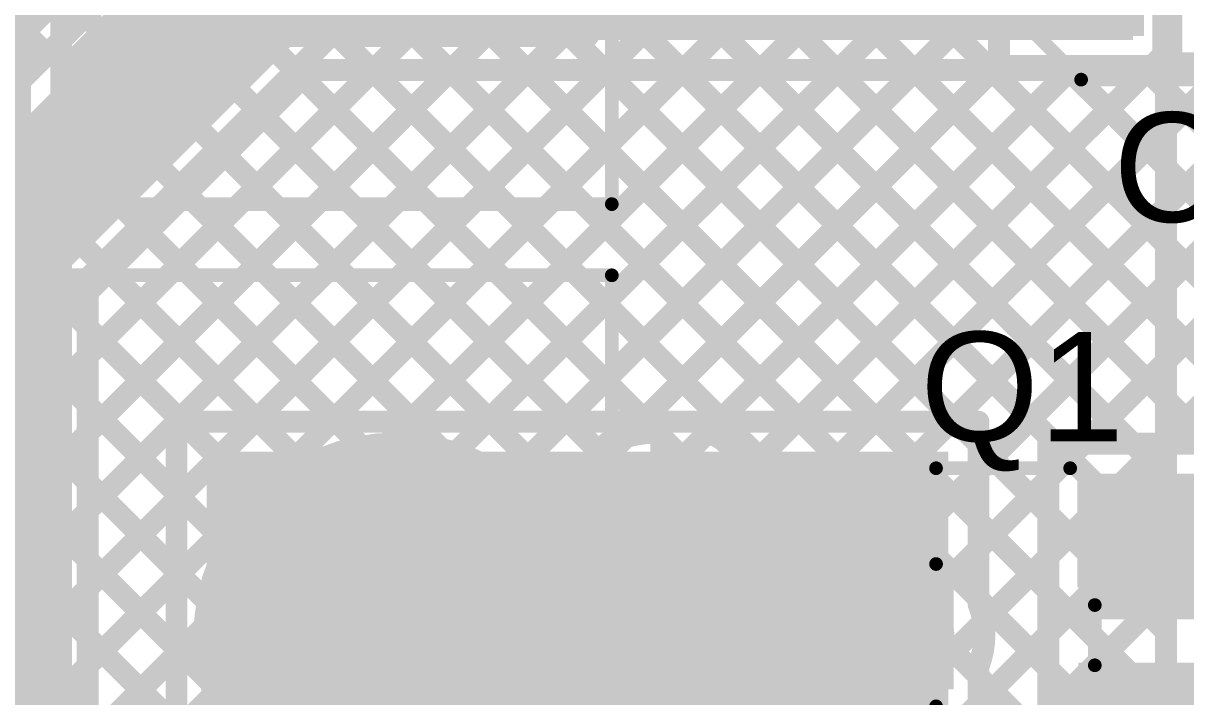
# Model space of a CAD drawing. Header units: millimetres. Extents: x 0 to 214, y 0 to 214.
# Drawn here: x 0.2306 to 0.6554, y 2.9127 to 3.1588 of the extents above; entities that cross this region are included whole.
import ezdxf

# ---------------------------------------------------------------- set-up
doc = ezdxf.new("R2010")
doc.units = ezdxf.units.MM
doc.header["$MEASUREMENT"] = 0
for name, color, linetype in [('BottomLayer', 5, 'Continuous'), ('BottomSolder', 6, 'Continuous'), ('MultiLayer', 9, 'Continuous'), ('PadHoleLayer', 156, 'Continuous'), ('TopLayer', 1, 'Continuous'), ('TopOverlay', 2, 'Continuous'), ('TopPaste', 8, 'Continuous'), ('TopSolder', 216, 'Continuous')]:
    doc.layers.add(name, color=color, linetype=linetype)
doc.styles.add('Arial', font='', dxfattribs={"height": 0.2})
doc.styles.get('Arial').set_extended_font_data('Arial')

# ---------------------------------------------------------------- blocks, each defined once
blk = doc.blocks.new('SOT23_3_75')
at = {"layer": 'TopLayer'}
for points in [[(0.01574165, 0.02657485), (-0.01575445, 0.02657485), (-0.01575445, 0.05807095), (0.01574165, 0.05807095)], [(-0.02165995, -0.05807085), (-0.05315605, -0.05807085), (-0.05315605, -0.02657475), (-0.02165995, -0.02657475)], [(0.05314315, -0.05807085), (0.02164705, -0.05807085), (0.02164705, -0.02657475), (0.05314315, -0.02657475)]]:
    blk.add_hatch(color=1, dxfattribs=at).paths.add_polyline_path(points)
at = {"layer": 'TopPaste'}
for points in [[(0.01574165, 0.02657485), (-0.01575445, 0.02657485), (-0.01575445, 0.05807095), (0.01574165, 0.05807095)], [(-0.02165995, -0.05807085), (-0.05315605, -0.05807085), (-0.05315605, -0.02657475), (-0.02165995, -0.02657475)], [(0.05314315, -0.05807085), (0.02164705, -0.05807085), (0.02164705, -0.02657475), (0.05314315, -0.02657475)]]:
    blk.add_hatch(color=8, dxfattribs=at).paths.add_polyline_path(points)
at = {"layer": 'TopSolder'}
for points in [[(0.01974165, 0.02257485), (-0.01975445, 0.02257485), (-0.01975445, 0.06207095), (0.01974165, 0.06207095)], [(-0.01765995, -0.06207085), (-0.05715605, -0.06207085), (-0.05715605, -0.02257475), (-0.01765995, -0.02257475)], [(0.05714315, -0.06207085), (0.01764705, -0.06207085), (0.01764705, -0.02257475), (0.05714315, -0.02257475)]]:
    blk.add_hatch(color=216, dxfattribs=at).paths.add_polyline_path(points)
at = {"layer": 'TopOverlay', "const_width": 0.005}
for points in [[(-0.0610064, 0.029), (-0.0610064, -0.02)], [(-0.0610064, 0.029), (-0.0260064, 0.029)], [(0.0259936, 0.029), (0.0609936, 0.029)], [(0.0609936, 0.029), (0.0609936, -0.02)], [(-0.0110064, -0.029), (0.0109936, -0.029)]]:
    blk.add_lwpolyline(points, dxfattribs=at)
at = {"layer": 'TopOverlay'}
for points, const_width in [([(-0.0622564, 0.029, 1), (-0.0597564, 0.029, 1)], 0.0025), ([(-0.0622564, 0.029, 1), (-0.0597564, 0.029, 1)], 0.0025), ([(-0.0272564, 0.029, 1), (-0.0247564, 0.029, 1)], 0.0025), ([(0.0247436, 0.029, 1), (0.0272436, 0.029, 1)], 0.0025), ([(0.0597436, 0.029, 1), (0.0622436, 0.029, 1)], 0.0025), ([(0.0597436, 0.029, 1), (0.0622436, 0.029, 1)], 0.0025), ([(-0.0622564, -0.02, 1), (-0.0597564, -0.02, 1)], 0.0025), ([(0.0597436, -0.02, 1), (0.0622436, -0.02, 1)], 0.0025), ([(-0.0122564, -0.029, 1), (-0.0097564, -0.029, 1)], 0.0025), ([(0.0097436, -0.029, 1), (0.0122436, -0.029, 1)], 0.0025), ([(-0.062, -0.044, 1), (-0.068, -0.044, 1)], 0.0098425), ([(-0.0704606, -0.044, 1), (-0.0655394, -0.044, 1)], 0.0049212), ([(-0.0644606, -0.044, 1), (-0.0595394, -0.044, 1)], 0.0049212)]:
    blk.add_lwpolyline(points, format="xyb", close=True, dxfattribs=dict(at, const_width=const_width))
blk = doc.blocks.new('TBP01R1_508_02BE_94')
at = {"layer": 'TopOverlay', "const_width": 0.005}
for points in [[(-0.2314961, 0.3937008), (-0.2314961, -0.0787402)], [(-0.2314961, -0.0787402), (0.2314961, -0.0787402)]]:
    blk.add_lwpolyline(points, dxfattribs=at)
at = {"layer": 'TopOverlay', "const_width": 0.0025}
blk.add_lwpolyline([(-0.2327461, -0.0787402, 1), (-0.2302461, -0.0787402, 1)], format="xyb", close=True, dxfattribs=at)
blk.add_lwpolyline([(-0.2327461, -0.0787402, 1), (-0.2302461, -0.0787402, 1)], format="xyb", close=True, dxfattribs=at)
blk = doc.blocks.new('TBP01R1_508_02BE_95')
at = {"layer": 'BottomLayer'}
h = blk.add_hatch(color=5, dxfattribs=at)
edge = h.paths.add_edge_path()
edge.add_arc((0.1, 0), 0.0590551, 0, 360)
at = {"layer": 'BottomSolder'}
h = blk.add_hatch(color=6, dxfattribs=at)
edge = h.paths.add_edge_path()
edge.add_arc((0.1, 0), 0.0630551, 0, 360)
at = {"layer": 'MultiLayer'}
h = blk.add_hatch(color=9, dxfattribs=at)
edge = h.paths.add_edge_path()
edge.add_arc((0.1, 0), 0.0590551, 0, 360)
at = {"layer": 'PadHoleLayer'}
h = blk.add_hatch(color=156, dxfattribs=at)
edge = h.paths.add_edge_path()
edge.add_arc((0.1, 0), 0.0334645, 0, 360)
at = {"layer": 'TopLayer'}
h = blk.add_hatch(color=1, dxfattribs=at)
edge = h.paths.add_edge_path()
edge.add_arc((0.1, 0), 0.0590551, 0, 360)
at = {"layer": 'TopSolder'}
h = blk.add_hatch(color=216, dxfattribs=at)
edge = h.paths.add_edge_path()
edge.add_arc((0.1, 0), 0.0630551, 0, 360)
at = {"layer": 'TopOverlay', "const_width": 0.005}
for points in [[(0.2314961, 0.3937008), (0.2314961, -0.0787402)], [(-0.2314961, -0.0787402), (0.2314961, -0.0787402)]]:
    blk.add_lwpolyline(points, dxfattribs=at)
at = {"layer": 'TopOverlay', "const_width": 0.0025}
blk.add_lwpolyline([(0.2302461, -0.0787402, 1), (0.2327461, -0.0787402, 1)], format="xyb", close=True, dxfattribs=at)
blk.add_lwpolyline([(0.2302461, -0.0787402, 1), (0.2327461, -0.0787402, 1)], format="xyb", close=True, dxfattribs=at)
blk = doc.blocks.new('RVT1E100M0405__110')
at = {"layer": 'TopLayer'}
for points in [[(-0.1220472, 0.03149605), (-0.019685, 0.03149605), (-0.019685, -0.03149605), (-0.1220472, -0.03149605)], [(0.0196851, 0.03149605), (0.1220473, 0.03149605), (0.1220473, -0.03149605), (0.0196851, -0.03149605)]]:
    blk.add_hatch(color=1, dxfattribs=at).paths.add_polyline_path(points)
at = {"layer": 'TopPaste'}
for points in [[(-0.1220472, 0.03149605), (-0.019685, 0.03149605), (-0.019685, -0.03149605), (-0.1220472, -0.03149605)], [(0.0196851, 0.03149605), (0.1220473, 0.03149605), (0.1220473, -0.03149605), (0.0196851, -0.03149605)]]:
    blk.add_hatch(color=8, dxfattribs=at).paths.add_polyline_path(points)
at = {"layer": 'TopSolder'}
for points in [[(-0.1260472, 0.03549605), (-0.015685, 0.03549605), (-0.015685, -0.03549605), (-0.1260472, -0.03549605)], [(0.0156851, 0.03549605), (0.1260473, 0.03549605), (0.1260473, -0.03549605), (0.0156851, -0.03549605)]]:
    blk.add_hatch(color=216, dxfattribs=at).paths.add_polyline_path(points)
at = {"layer": 'TopOverlay', "const_width": 0.005}
for points in [[(-0.08325, 0.04075), (-0.037, 0.087)], [(-0.037, 0.087), (0.085, 0.087)], [(0.085, 0.039), (0.085, 0.087)], [(-0.108, 0.037), (-0.108, 0.065)], [(-0.122, 0.051), (-0.094, 0.051)], [(-0.08325, 0.035), (-0.08325, 0.04075)], [(-0.08325, -0.04075), (-0.08325, -0.035)], [(0.085, -0.087), (0.085, -0.039)], [(-0.08325, -0.04075), (-0.037, -0.087)], [(-0.037, -0.087), (0.085, -0.087)]]:
    blk.add_lwpolyline(points, dxfattribs=at)
at = {"layer": 'TopOverlay', "const_width": 0.0025}
for points in [[(-0.03825, 0.087, 1), (-0.03575, 0.087, 1)], [(-0.03825, 0.087, 1), (-0.03575, 0.087, 1)], [(0.08375, 0.087, 1), (0.08625, 0.087, 1)], [(0.08375, 0.087, 1), (0.08625, 0.087, 1)], [(-0.10925, 0.065, 1), (-0.10675, 0.065, 1)], [(-0.12325, 0.051, 1), (-0.12075, 0.051, 1)], [(-0.09525, 0.051, 1), (-0.09275, 0.051, 1)], [(-0.0845, 0.04075, 1), (-0.082, 0.04075, 1)], [(-0.0845, 0.04075, 1), (-0.082, 0.04075, 1)], [(-0.10925, 0.037, 1), (-0.10675, 0.037, 1)], [(0.08375, 0.039, 1), (0.08625, 0.039, 1)], [(-0.0845, 0.035, 1), (-0.082, 0.035, 1)], [(-0.0845, -0.035, 1), (-0.082, -0.035, 1)], [(0.08375, -0.039, 1), (0.08625, -0.039, 1)], [(-0.0845, -0.04075, 1), (-0.082, -0.04075, 1)], [(-0.0845, -0.04075, 1), (-0.082, -0.04075, 1)], [(-0.03825, -0.087, 1), (-0.03575, -0.087, 1)], [(-0.03825, -0.087, 1), (-0.03575, -0.087, 1)], [(0.08375, -0.087, 1), (0.08625, -0.087, 1)], [(0.08375, -0.087, 1), (0.08625, -0.087, 1)]]:
    blk.add_lwpolyline(points, format="xyb", close=True, dxfattribs=at)

msp = doc.modelspace()

# ---------------------------------------------------------------- hatches: boundary and pattern name
at = {"layer": 'BottomLayer'}
msp.add_hatch(color=5, dxfattribs=at).paths.add_polyline_path([(0.5981409, 3.1541726), (0.6401409, 3.1541726), (0.6401409, 3.2911726), (0.5981409, 3.2911726)])
at = {"layer": 'TopLayer'}
for points in [[(0.2981409, 3.1526726), (0.6361409, 3.1526726), (0.6361409, 3.2906726), (0.2981409, 3.2906726)], [(0.2976441, 2.8641694), (0.5686441, 2.8641694), (0.5686441, 3.0021694), (0.2976441, 3.0021694)], [(0.6161409, 2.941), (0.7399999, 2.941), (0.7399999, 2.9941726), (0.6161409, 2.9941726)], [(0.6161409, 2.8761597), (0.7021409, 2.8761597), (0.7021409, 2.9251597), (0.6161409, 2.9251597)]]:
    msp.add_hatch(color=1, dxfattribs=at).paths.add_polyline_path(points)

# ---------------------------------------------------------------- linework, layer by layer
at = {"layer": 'BottomLayer'}
for points, const_width in [([(0.221, 2.172), (0.221, 4.0323135)], 0.025), ([(0.2445, 2.181734), (0.2445, 4.0225795)], 0.008), ([(0.5871409, 3.1431726), (0.5871409, 3.3021726)], 0.008), ([(0.2968847, 3.1541175), (0.2968847, 3.2942277)], 0.008), ([(0.4369949, 3.1541175), (0.4369949, 3.2942277)], 0.008), ([(0.4369949, 3.2890572), (0.6481409, 3.0779112)], 0.008), ([(0.2445, 2.942651), (0.5871409, 3.2852919)], 0.008), ([(0.4369949, 3.2607729), (0.6481409, 3.0496269)], 0.008), ([(0.2445, 2.9143667), (0.5871409, 3.2570076)], 0.008), ([(0.3635639, 3.0051463), (0.5871409, 3.2287233)], 0.008), ([(0.4369949, 3.2324886), (0.6481409, 3.0213426)], 0.008), ([(0.4369949, 3.2042043), (0.6481409, 2.9930583)], 0.008), ([(0.2445, 3.1987091), (0.6320365, 2.8111726)], 0.008), ([(0.3885222, 3.0018203), (0.5871409, 3.200439)], 0.008), ([(0.2445, 3.1406411), (0.2968847, 3.1930258)], 0.008), ([(0.4369949, 3.17592), (0.6481409, 2.964774)], 0.008), ([(0.2445, 3.1704248), (0.6037522, 2.8111726)], 0.008), ([(0.40737, 2.9923838), (0.5871409, 3.1721547)], 0.008), ([(0.2445, 3.1123568), (0.2968847, 3.1647415)], 0.008), ([(0.2445, 3.0275039), (0.3711136, 3.1541175)], 0.008), ([(0.2445, 2.9992196), (0.3993979, 3.1541175)], 0.008), ([(0.2445, 3.0557882), (0.3428293, 3.1541175)], 0.008), ([(0.2445, 2.9709353), (0.4276822, 3.1541175)], 0.008), ([(0.2445, 3.0840725), (0.314545, 3.1541175)], 0.008), ([(0.2968847, 3.1541175), (0.4369949, 3.1541175)], 0.008), ([(0.3173759, 3.1541175), (0.6481409, 2.8233525)], 0.008), ([(0.3456602, 3.1541175), (0.6481409, 2.8516368)], 0.008), ([(0.3739445, 3.1541175), (0.6481409, 2.8799211)], 0.008), ([(0.4022288, 3.1541175), (0.6481409, 2.9082054)], 0.008), ([(0.4305131, 3.1541175), (0.6481409, 2.9364897)], 0.008), ([(0.4218928, 2.9786223), (0.5871409, 3.1438704)], 0.008), ([(0.2445, 3.1421405), (0.3833657, 3.0032748)], 0.008), ([(0.4321998, 2.960645), (0.6147274, 3.1431726)], 0.008), ([(0.4369676, 2.9371285), (0.6430117, 3.1431726)], 0.008), ([(0.5871409, 3.1431726), (0.6481409, 3.1431726)], 0.008), ([(0.6111638, 3.1431726), (0.6481409, 3.1061955)], 0.008), ([(0.6394481, 3.1431726), (0.6481409, 3.1344798)], 0.008), ([(0.6481409, 2.8111726), (0.6481409, 3.1431726)], 0.008), ([(0.4266387, 2.8985153), (0.6481409, 3.1200175)], 0.008), ([(0.2445, 3.1138562), (0.3542816, 3.0040746)], 0.008), ([(0.3616354, 2.8052277), (0.6481409, 3.0917332)], 0.008), ([(0.2445, 3.0855719), (0.3333967, 2.9966752)], 0.008), ([(0.3899197, 2.8052277), (0.6481409, 3.0634489)], 0.008), ([(0.2445, 3.0572876), (0.3172412, 2.9845464)], 0.008), ([(0.418204, 2.8052277), (0.6481409, 3.0351646)], 0.008), ([(0.2445, 3.0290033), (0.3052091, 2.9682942)], 0.008), ([(0.4369949, 2.7957343), (0.6481409, 3.0068803)], 0.008), ([(0.2445, 3.000719), (0.2979389, 2.9472801)], 0.008), ([(0.4369949, 2.76745), (0.6481409, 2.978596)], 0.008), ([(0.2445, 2.9724347), (0.2990518, 2.9178829)], 0.008), ([(0.435042, 2.9515985), (0.5871409, 2.7994996)], 0.008), ([(0.4369949, 2.7391657), (0.6481409, 2.9503117)], 0.008), ([(0.2445, 2.9441504), (0.3834227, 2.8052277)], 0.008), ([(0.2445, 2.8860824), (0.2969661, 2.9385485)], 0.008), ([(0.4358418, 2.9225144), (0.5871409, 2.7712153)], 0.008), ([(0.4369949, 2.7108814), (0.6481409, 2.9220274)], 0.008), ([(0.2445, 2.9158661), (0.3551384, 2.8052277)], 0.008), ([(0.2445, 2.8577981), (0.3002921, 2.9135902)], 0.008)]:
    msp.add_lwpolyline(points, dxfattribs=dict(at, const_width=const_width))
for points, const_width in [([(0.2948847, 3.1541175, 1), (0.2988847, 3.1541175, 1)], 0.004), ([(0.2948847, 3.1541175, 1), (0.2988847, 3.1541175, 1)], 0.004), ([(0.312545, 3.1541175, 1), (0.316545, 3.1541175, 1)], 0.004), ([(0.3153759, 3.1541175, 1), (0.3193759, 3.1541175, 1)], 0.004), ([(0.3408293, 3.1541175, 1), (0.3448293, 3.1541175, 1)], 0.004), ([(0.3436602, 3.1541175, 1), (0.3476602, 3.1541175, 1)], 0.004), ([(0.3691136, 3.1541175, 1), (0.3731136, 3.1541175, 1)], 0.004), ([(0.3719445, 3.1541175, 1), (0.3759445, 3.1541175, 1)], 0.004), ([(0.3973979, 3.1541175, 1), (0.4013979, 3.1541175, 1)], 0.004), ([(0.4002288, 3.1541175, 1), (0.4042288, 3.1541175, 1)], 0.004), ([(0.4256822, 3.1541175, 1), (0.4296822, 3.1541175, 1)], 0.004), ([(0.4285131, 3.1541175, 1), (0.4325131, 3.1541175, 1)], 0.004), ([(0.4349949, 3.1541175, 1), (0.4389949, 3.1541175, 1)], 0.004), ([(0.4349949, 3.1541175, 1), (0.4389949, 3.1541175, 1)], 0.004), ([(0.5851409, 3.1438704, 1), (0.5891409, 3.1438704, 1)], 0.004), ([(0.2425, 3.1421405, 1), (0.2465, 3.1421405, 1)], 0.004), ([(0.2425, 3.1406411, 1), (0.2465, 3.1406411, 1)], 0.004), ([(0.5851409, 3.1431726, 1), (0.5891409, 3.1431726, 1)], 0.004), ([(0.5851409, 3.1431726, 1), (0.5891409, 3.1431726, 1)], 0.004), ([(0.6091638, 3.1431726, 1), (0.6131638, 3.1431726, 1)], 0.004), ([(0.6127274, 3.1431726, 1), (0.6167274, 3.1431726, 1)], 0.004), ([(0.6374481, 3.1431726, 1), (0.6414481, 3.1431726, 1)], 0.004), ([(0.6410117, 3.1431726, 1), (0.6450117, 3.1431726, 1)], 0.004), ([(0.6461409, 3.1431726, 1), (0.6501409, 3.1431726, 1)], 0.004), ([(0.6461409, 3.1431726, 1), (0.6501409, 3.1431726, 1)], 0.004), ([(0.6461409, 3.1344798, 1), (0.6501409, 3.1344798, 1)], 0.004), ([(0.6461409, 3.1200175, 1), (0.6501409, 3.1200175, 1)], 0.004), ([(0.2425, 3.1138562, 1), (0.2465, 3.1138562, 1)], 0.004), ([(0.2425, 3.1123568, 1), (0.2465, 3.1123568, 1)], 0.004), ([(0.6461409, 3.1061955, 1), (0.6501409, 3.1061955, 1)], 0.004), ([(0.6461409, 3.0917332, 1), (0.6501409, 3.0917332, 1)], 0.004), ([(0.2425, 3.0855719, 1), (0.2465, 3.0855719, 1)], 0.004), ([(0.2425, 3.0840725, 1), (0.2465, 3.0840725, 1)], 0.004), ([(0.6461409, 3.0779112, 1), (0.6501409, 3.0779112, 1)], 0.004), ([(0.6461409, 3.0634489, 1), (0.6501409, 3.0634489, 1)], 0.004), ([(0.2425, 3.0572876, 1), (0.2465, 3.0572876, 1)], 0.004), ([(0.2425, 3.0557882, 1), (0.2465, 3.0557882, 1)], 0.004), ([(0.6461409, 3.0496269, 1), (0.6501409, 3.0496269, 1)], 0.004), ([(0.6461409, 3.0351646, 1), (0.6501409, 3.0351646, 1)], 0.004), ([(0.2425, 3.0290033, 1), (0.2465, 3.0290033, 1)], 0.004), ([(0.2425, 3.0275039, 1), (0.2465, 3.0275039, 1)], 0.004), ([(0.6461409, 3.0213426, 1), (0.6501409, 3.0213426, 1)], 0.004), ([(0.4369949, 2.9351726, 1), (0.2968847, 2.9351726, 1)], 0.008), ([(0.3522816, 3.0040746, 1), (0.3562816, 3.0040746, 1)], 0.004), ([(0.3615639, 3.0051463, 1), (0.3655639, 3.0051463, 1)], 0.004), ([(0.3813657, 3.0032748, 1), (0.3853657, 3.0032748, 1)], 0.004), ([(0.6461409, 3.0068803, 1), (0.6501409, 3.0068803, 1)], 0.004), ([(0.2425, 3.000719, 1), (0.2465, 3.000719, 1)], 0.004), ([(0.2425, 2.9992196, 1), (0.2465, 2.9992196, 1)], 0.004), ([(0.3865222, 3.0018203, 1), (0.3905222, 3.0018203, 1)], 0.004), ([(0.3313967, 2.9966752, 1), (0.3353967, 2.9966752, 1)], 0.004), ([(0.40537, 2.9923838, 1), (0.40937, 2.9923838, 1)], 0.004), ([(0.6461409, 2.9930583, 1), (0.6501409, 2.9930583, 1)], 0.004), ([(0.3152412, 2.9845464, 1), (0.3192412, 2.9845464, 1)], 0.004), ([(0.4198928, 2.9786223, 1), (0.4238928, 2.9786223, 1)], 0.004), ([(0.6461409, 2.978596, 1), (0.6501409, 2.978596, 1)], 0.004), ([(0.2425, 2.9724347, 1), (0.2465, 2.9724347, 1)], 0.004), ([(0.2425, 2.9709353, 1), (0.2465, 2.9709353, 1)], 0.004), ([(0.3032091, 2.9682942, 1), (0.3072091, 2.9682942, 1)], 0.004), ([(0.6461409, 2.964774, 1), (0.6501409, 2.964774, 1)], 0.004), ([(0.4301998, 2.960645, 1), (0.4341998, 2.960645, 1)], 0.004), ([(0.433042, 2.9515985, 1), (0.437042, 2.9515985, 1)], 0.004), ([(0.6461409, 2.9503117, 1), (0.6501409, 2.9503117, 1)], 0.004), ([(0.2425, 2.9441504, 1), (0.2465, 2.9441504, 1)], 0.004), ([(0.2959389, 2.9472801, 1), (0.2999389, 2.9472801, 1)], 0.004), ([(0.2425, 2.942651, 1), (0.2465, 2.942651, 1)], 0.004), ([(0.2949661, 2.9385485, 1), (0.2989661, 2.9385485, 1)], 0.004), ([(0.4349676, 2.9371285, 1), (0.4389676, 2.9371285, 1)], 0.004), ([(0.6461409, 2.9364897, 1), (0.6501409, 2.9364897, 1)], 0.004), ([(0.2948847, 2.9351726, 1), (0.2988847, 2.9351726, 1)], 0.004), ([(0.4349949, 2.9351726, 1), (0.4389949, 2.9351726, 1)], 0.004), ([(0.4338418, 2.9225144, 1), (0.4378418, 2.9225144, 1)], 0.004), ([(0.6461409, 2.9220274, 1), (0.6501409, 2.9220274, 1)], 0.004), ([(0.2425, 2.9158661, 1), (0.2465, 2.9158661, 1)], 0.004), ([(0.2425, 2.9143667, 1), (0.2465, 2.9143667, 1)], 0.004), ([(0.2970518, 2.9178829, 1), (0.3010518, 2.9178829, 1)], 0.004), ([(0.2982921, 2.9135902, 1), (0.3022921, 2.9135902, 1)], 0.004)]:
    msp.add_lwpolyline(points, format="xyb", close=True, dxfattribs=dict(at, const_width=const_width))
at = {"layer": 'TopLayer'}
for points, const_width in [([(0.0539955, 3.3609293), (0.2533902, 3.1615346)], 0.008), ([(0.0539956, 3.3326449), (0.2392481, 3.1473925)], 0.008), ([(0.6471409, 3.1416726), (0.6471409, 3.3016726)], 0.008), ([(0.6501409, 3.1441726), (0.6501409, 3.3021726)], 0.008), ([(0.2181409, 3.0753737), (0.3669398, 3.2241726)], 0.05), ([(0.0539969, 2.9784223), (0.2871409, 3.2115663)], 0.008), ([(0.1927325, 3.1008769), (0.2871409, 3.1952853)], 0.008), ([(0.6471409, 3.1637641), (0.6501409, 3.1607641)], 0.008), ([(0.6471409, 3.1473018), (0.6501409, 3.1503018)], 0.008), ([(0.5412928, 3.0131694), (0.672296, 3.1441726)], 0.008), ([(0.5695771, 3.0131694), (0.7005803, 3.1441726)], 0.008), ([(0.5796441, 2.9949521), (0.7288646, 3.1441726)], 0.008), ([(0.6181489, 3.0051726), (0.7571489, 3.1441726)], 0.008), ([(0.6415117, 3.1416726), (0.6471409, 3.1473018)], 0.008), ([(0.6464332, 3.0051726), (0.7854332, 3.1441726)], 0.008), ([(0.6501409, 3.1441726), (0.7891409, 3.1441726)], 0.008), ([(0.2541409, 3.0604621), (0.3353514, 3.1416726)], 0.008), ([(0.2541409, 3.0088605), (0.386953, 3.1416726)], 0.008), ([(0.2541409, 3.0371448), (0.3586687, 3.1416726)], 0.008), ([(0.2867341, 3.0131694), (0.4152373, 3.1416726)], 0.008), ([(0.3150184, 3.0131694), (0.4435216, 3.1416726)], 0.008), ([(0.3353514, 3.1416726), (0.6471409, 3.1416726)], 0.008), ([(0.3433027, 3.0131694), (0.4718059, 3.1416726)], 0.008), ([(0.3581051, 3.1416726), (0.4866083, 3.0131694)], 0.008), ([(0.371587, 3.0131694), (0.5000902, 3.1416726)], 0.008), ([(0.3863894, 3.1416726), (0.5148926, 3.0131694)], 0.008), ([(0.3998713, 3.0131694), (0.5283745, 3.1416726)], 0.008), ([(0.4146737, 3.1416726), (0.5431769, 3.0131694)], 0.008), ([(0.4281556, 3.0131694), (0.5566588, 3.1416726)], 0.008), ([(0.442958, 3.1416726), (0.5714612, 3.0131694)], 0.008), ([(0.4564399, 3.0131694), (0.5849431, 3.1416726)], 0.008), ([(0.4712423, 3.1416726), (0.6077423, 3.0051726)], 0.008), ([(0.4847242, 3.0131694), (0.6132274, 3.1416726)], 0.008), ([(0.4995266, 3.1416726), (0.6360266, 3.0051726)], 0.008), ([(0.5130085, 3.0131694), (0.6415117, 3.1416726)], 0.008), ([(0.5278109, 3.1416726), (0.6643109, 3.0051726)], 0.008), ([(0.5560952, 3.1416726), (0.6925952, 3.0051726)], 0.008), ([(0.5843795, 3.1416726), (0.7208795, 3.0051726)], 0.008), ([(0.6126638, 3.1416726), (0.7491638, 3.0051726)], 0.008), ([(0.6409481, 3.1416726), (0.8611619, 2.9214588)], 0.008), ([(0.3325861, 3.1389073), (0.458324, 3.0131694)], 0.008), ([(0.318444, 3.1247652), (0.4300397, 3.0131694)], 0.008), ([(0.3043018, 3.110623), (0.4017554, 3.0131694)], 0.008), ([(0.2181409, 2.8859715), (0.2181409, 3.0753737)], 0.05), ([(0.2901597, 3.0964809), (0.3734711, 3.0131694)], 0.008), ([(0.2760175, 3.0823387), (0.3451868, 3.0131694)], 0.008), ([(0.2618754, 3.0681966), (0.3169025, 3.0131694)], 0.008), ([(0.2541409, 2.9008831), (0.2541409, 3.0604621)], 0.008), ([(0.2541409, 3.0476467), (0.2886182, 3.0131694)], 0.008), ([(0.2541409, 3.0193624), (0.2866441, 2.9868592)], 0.008), ([(0.2541409, 2.9805762), (0.2866441, 3.0130794)], 0.008), ([(0.2866441, 3.0131694), (0.5796441, 3.0131694)], 0.008), ([(0.2866441, 2.8683799), (0.2866441, 3.0131694)], 0.008), ([(0.5796441, 2.9465704), (0.5796441, 3.0131694)], 0.008), ([(0.5796441, 3.0049865), (0.6051409, 2.9794897)], 0.008), ([(0.6051409, 3.0051726), (0.751, 3.0051726)], 0.008), ([(0.6051409, 2.9361597), (0.6051409, 3.0051726)], 0.008), ([(0.2541409, 2.9910781), (0.2866441, 2.9585749)], 0.008), ([(0.5796441, 2.9666678), (0.6051409, 2.9921646)], 0.008), ([(0.2541409, 2.9522919), (0.2866441, 2.9847951)], 0.008), ([(0.5796441, 2.9767022), (0.6051409, 2.9512054)], 0.008), ([(0.2541409, 2.9627938), (0.2866441, 2.9302906)], 0.008), ([(0.5814142, 2.9401536), (0.6051409, 2.9638803)], 0.008), ([(0.2541409, 2.9240076), (0.2866441, 2.9565108)], 0.008), ([(0.3669398, 2.9351726), (0.3669462, 2.9351662)], 0.04), ([(0.3669462, 2.9351662), (0.550818, 2.9351662)], 0.04), ([(0.5796441, 2.9484179), (0.6051409, 2.9229211)], 0.008), ([(0.5796441, 2.9100992), (0.6051409, 2.935596)], 0.008), ([(0.6051409, 2.93), (0.6051409, 2.9361597)], 0.008), ([(0.6051409, 2.93), (0.6051409, 2.9361597)], 0.008), ([(0.2541409, 2.9345095), (0.2866441, 2.9020063)], 0.008), ([(0.2567208, 2.8983032), (0.2866441, 2.9282265)], 0.008), ([(0.6051409, 2.8651597), (0.6051409, 2.93)], 0.008), ([(0.5796441, 2.8531694), (0.5796441, 2.923762)], 0.008), ([(0.5796441, 2.9201336), (0.6051409, 2.8946368)], 0.008)]:
    msp.add_lwpolyline(points, dxfattribs=dict(at, const_width=const_width))
for points, const_width in [([(0.2513902, 3.1615346, 1), (0.2553902, 3.1615346, 1)], 0.004), ([(0.6481409, 3.1607641, 1), (0.6521409, 3.1607641, 1)], 0.004), ([(0.6481409, 3.1503018, 1), (0.6521409, 3.1503018, 1)], 0.004), ([(0.2372481, 3.1473925, 1), (0.2412481, 3.1473925, 1)], 0.004), ([(0.6451409, 3.1473018, 1), (0.6491409, 3.1473018, 1)], 0.004), ([(0.6451409, 3.1473018, 1), (0.6491409, 3.1473018, 1)], 0.004), ([(0.6481409, 3.1441726, 1), (0.6521409, 3.1441726, 1)], 0.004), ([(0.6481409, 3.1441726, 1), (0.6521409, 3.1441726, 1)], 0.004), ([(0.3333514, 3.1416726, 1), (0.3373514, 3.1416726, 1)], 0.004), ([(0.3333514, 3.1416726, 1), (0.3373514, 3.1416726, 1)], 0.004), ([(0.3561051, 3.1416726, 1), (0.3601051, 3.1416726, 1)], 0.004), ([(0.3566687, 3.1416726, 1), (0.3606687, 3.1416726, 1)], 0.004), ([(0.3843894, 3.1416726, 1), (0.3883894, 3.1416726, 1)], 0.004), ([(0.384953, 3.1416726, 1), (0.388953, 3.1416726, 1)], 0.004), ([(0.4126737, 3.1416726, 1), (0.4166737, 3.1416726, 1)], 0.004), ([(0.4132373, 3.1416726, 1), (0.4172373, 3.1416726, 1)], 0.004), ([(0.440958, 3.1416726, 1), (0.444958, 3.1416726, 1)], 0.004), ([(0.4415216, 3.1416726, 1), (0.4455216, 3.1416726, 1)], 0.004), ([(0.4692423, 3.1416726, 1), (0.4732423, 3.1416726, 1)], 0.004), ([(0.4698059, 3.1416726, 1), (0.4738059, 3.1416726, 1)], 0.004), ([(0.4975266, 3.1416726, 1), (0.5015266, 3.1416726, 1)], 0.004), ([(0.4980902, 3.1416726, 1), (0.5020902, 3.1416726, 1)], 0.004), ([(0.5258109, 3.1416726, 1), (0.5298109, 3.1416726, 1)], 0.004), ([(0.5263745, 3.1416726, 1), (0.5303745, 3.1416726, 1)], 0.004), ([(0.5540952, 3.1416726, 1), (0.5580952, 3.1416726, 1)], 0.004), ([(0.5546588, 3.1416726, 1), (0.5586588, 3.1416726, 1)], 0.004), ([(0.5823795, 3.1416726, 1), (0.5863795, 3.1416726, 1)], 0.004), ([(0.5829431, 3.1416726, 1), (0.5869431, 3.1416726, 1)], 0.004), ([(0.6106638, 3.1416726, 1), (0.6146638, 3.1416726, 1)], 0.004), ([(0.6112274, 3.1416726, 1), (0.6152274, 3.1416726, 1)], 0.004), ([(0.6389481, 3.1416726, 1), (0.6429481, 3.1416726, 1)], 0.004), ([(0.6395117, 3.1416726, 1), (0.6435117, 3.1416726, 1)], 0.004), ([(0.6395117, 3.1416726, 1), (0.6435117, 3.1416726, 1)], 0.004), ([(0.6451409, 3.1416726, 1), (0.6491409, 3.1416726, 1)], 0.004), ([(0.6451409, 3.1416726, 1), (0.6491409, 3.1416726, 1)], 0.004), ([(0.3305861, 3.1389073, 1), (0.3345861, 3.1389073, 1)], 0.004), ([(0.316444, 3.1247652, 1), (0.320444, 3.1247652, 1)], 0.004), ([(0.3023018, 3.110623, 1), (0.3063018, 3.110623, 1)], 0.004), ([(0.2056409, 3.0753737, 1), (0.2306409, 3.0753737, 1)], 0.025), ([(0.2056409, 3.0753737, 1), (0.2306409, 3.0753737, 1)], 0.025), ([(0.2881597, 3.0964809, 1), (0.2921597, 3.0964809, 1)], 0.004), ([(0.2740175, 3.0823387, 1), (0.2780175, 3.0823387, 1)], 0.004), ([(0.2598754, 3.0681966, 1), (0.2638754, 3.0681966, 1)], 0.004), ([(0.2521409, 3.0604621, 1), (0.2561409, 3.0604621, 1)], 0.004), ([(0.2521409, 3.0604621, 1), (0.2561409, 3.0604621, 1)], 0.004), ([(0.2521409, 3.0476467, 1), (0.2561409, 3.0476467, 1)], 0.004), ([(0.2521409, 3.0371448, 1), (0.2561409, 3.0371448, 1)], 0.004), ([(0.2521409, 3.0193624, 1), (0.2561409, 3.0193624, 1)], 0.004), ([(0.2846441, 3.0131694, 1), (0.2886441, 3.0131694, 1)], 0.004), ([(0.2846441, 3.0131694, 1), (0.2886441, 3.0131694, 1)], 0.004), ([(0.2846441, 3.0130794, 1), (0.2886441, 3.0130794, 1)], 0.004), ([(0.2847341, 3.0131694, 1), (0.2887341, 3.0131694, 1)], 0.004), ([(0.2866182, 3.0131694, 1), (0.2906182, 3.0131694, 1)], 0.004), ([(0.3130184, 3.0131694, 1), (0.3170184, 3.0131694, 1)], 0.004), ([(0.3149025, 3.0131694, 1), (0.3189025, 3.0131694, 1)], 0.004), ([(0.3413027, 3.0131694, 1), (0.3453027, 3.0131694, 1)], 0.004), ([(0.3431868, 3.0131694, 1), (0.3471868, 3.0131694, 1)], 0.004), ([(0.369587, 3.0131694, 1), (0.373587, 3.0131694, 1)], 0.004), ([(0.3714711, 3.0131694, 1), (0.3754711, 3.0131694, 1)], 0.004), ([(0.3978713, 3.0131694, 1), (0.4018713, 3.0131694, 1)], 0.004), ([(0.3997554, 3.0131694, 1), (0.4037554, 3.0131694, 1)], 0.004), ([(0.4261556, 3.0131694, 1), (0.4301556, 3.0131694, 1)], 0.004), ([(0.4280397, 3.0131694, 1), (0.4320397, 3.0131694, 1)], 0.004), ([(0.4544399, 3.0131694, 1), (0.4584399, 3.0131694, 1)], 0.004), ([(0.456324, 3.0131694, 1), (0.460324, 3.0131694, 1)], 0.004), ([(0.4827242, 3.0131694, 1), (0.4867242, 3.0131694, 1)], 0.004), ([(0.4846083, 3.0131694, 1), (0.4886083, 3.0131694, 1)], 0.004), ([(0.5110085, 3.0131694, 1), (0.5150085, 3.0131694, 1)], 0.004), ([(0.5128926, 3.0131694, 1), (0.5168926, 3.0131694, 1)], 0.004), ([(0.5392928, 3.0131694, 1), (0.5432928, 3.0131694, 1)], 0.004), ([(0.5411769, 3.0131694, 1), (0.5451769, 3.0131694, 1)], 0.004), ([(0.5675771, 3.0131694, 1), (0.5715771, 3.0131694, 1)], 0.004), ([(0.5694612, 3.0131694, 1), (0.5734612, 3.0131694, 1)], 0.004), ([(0.5776441, 3.0131694, 1), (0.5816441, 3.0131694, 1)], 0.004), ([(0.5776441, 3.0131694, 1), (0.5816441, 3.0131694, 1)], 0.004), ([(0.2521409, 3.0088605, 1), (0.2561409, 3.0088605, 1)], 0.004), ([(0.5776441, 3.0049865, 1), (0.5816441, 3.0049865, 1)], 0.004), ([(0.6031409, 3.0051726, 1), (0.6071409, 3.0051726, 1)], 0.004), ([(0.6031409, 3.0051726, 1), (0.6071409, 3.0051726, 1)], 0.004), ([(0.6057423, 3.0051726, 1), (0.6097423, 3.0051726, 1)], 0.004), ([(0.6161489, 3.0051726, 1), (0.6201489, 3.0051726, 1)], 0.004), ([(0.6340266, 3.0051726, 1), (0.6380266, 3.0051726, 1)], 0.004), ([(0.6444332, 3.0051726, 1), (0.6484332, 3.0051726, 1)], 0.004), ([(0.5776441, 2.9949521, 1), (0.5816441, 2.9949521, 1)], 0.004), ([(0.2521409, 2.9910781, 1), (0.2561409, 2.9910781, 1)], 0.004), ([(0.6031409, 2.9921646, 1), (0.6071409, 2.9921646, 1)], 0.004), ([(0.2846441, 2.9868592, 1), (0.2886441, 2.9868592, 1)], 0.004), ([(0.2846441, 2.9847951, 1), (0.2886441, 2.9847951, 1)], 0.004), ([(0.2521409, 2.9805762, 1), (0.2561409, 2.9805762, 1)], 0.004), ([(0.6031409, 2.9794897, 1), (0.6071409, 2.9794897, 1)], 0.004), ([(0.5776441, 2.9767022, 1), (0.5816441, 2.9767022, 1)], 0.004), ([(0.5776441, 2.9666678, 1), (0.5816441, 2.9666678, 1)], 0.004), ([(0.2521409, 2.9627938, 1), (0.2561409, 2.9627938, 1)], 0.004), ([(0.6031409, 2.9638803, 1), (0.6071409, 2.9638803, 1)], 0.004), ([(0.2846441, 2.9585749, 1), (0.2886441, 2.9585749, 1)], 0.004), ([(0.2846441, 2.9565108, 1), (0.2886441, 2.9565108, 1)], 0.004), ([(0.2521409, 2.9522919, 1), (0.2561409, 2.9522919, 1)], 0.004), ([(0.3569398, 2.9351726, 1), (0.3769398, 2.9351726, 1)], 0.02), ([(0.3569462, 2.9351662, 1), (0.3769462, 2.9351662, 1)], 0.02), ([(0.3569462, 2.9351662, 1), (0.3769462, 2.9351662, 1)], 0.02), ([(0.540818, 2.9351662, 1), (0.560818, 2.9351662, 1)], 0.02), ([(0.5776441, 2.9484179, 1), (0.5816441, 2.9484179, 1)], 0.004), ([(0.6031409, 2.9512054, 1), (0.6071409, 2.9512054, 1)], 0.004), ([(0.5776441, 2.9465704, 1), (0.5816441, 2.9465704, 1)], 0.004), ([(0.5776441, 2.9465704, 1), (0.5816441, 2.9465704, 1)], 0.004), ([(0.5794142, 2.9401536, 1), (0.5834142, 2.9401536, 1)], 0.004), ([(0.6031409, 2.9361597, 1), (0.6071409, 2.9361597, 1)], 0.004), ([(0.6031409, 2.9361597, 1), (0.6071409, 2.9361597, 1)], 0.004), ([(0.6031409, 2.9361597, 1), (0.6071409, 2.9361597, 1)], 0.004), ([(0.6031409, 2.935596, 1), (0.6071409, 2.935596, 1)], 0.004), ([(0.2521409, 2.9345095, 1), (0.2561409, 2.9345095, 1)], 0.004), ([(0.579818, 2.9351662, 1), (0.583818, 2.9351662, 1)], 0.004), ([(0.579818, 2.9351662, 1), (0.583818, 2.9351662, 1)], 0.004), ([(0.2846441, 2.9302906, 1), (0.2886441, 2.9302906, 1)], 0.004), ([(0.2846441, 2.9282265, 1), (0.2886441, 2.9282265, 1)], 0.004), ([(0.6031409, 2.93, 1), (0.6071409, 2.93, 1)], 0.004), ([(0.6031409, 2.93, 1), (0.6071409, 2.93, 1)], 0.004), ([(0.6031409, 2.93, 1), (0.6071409, 2.93, 1)], 0.004), ([(0.2521409, 2.9240076, 1), (0.2561409, 2.9240076, 1)], 0.004), ([(0.5776441, 2.923762, 1), (0.5816441, 2.923762, 1)], 0.004), ([(0.5776441, 2.923762, 1), (0.5816441, 2.923762, 1)], 0.004), ([(0.6031409, 2.9229211, 1), (0.6071409, 2.9229211, 1)], 0.004), ([(0.5776441, 2.9201336, 1), (0.5816441, 2.9201336, 1)], 0.004), ([(0.5776441, 2.9100992, 1), (0.5816441, 2.9100992, 1)], 0.004)]:
    msp.add_lwpolyline(points, format="xyb", close=True, dxfattribs=dict(at, const_width=const_width))
at = {"layer": 'TopLayer', "const_width": 0.008}
for points in [[(0.5796441, 2.9465704, -0.09446086119927653), (0.581818, 2.9351662)], [(0.581818, 2.9351662, -0.09446086119927645), (0.5796441, 2.923762)]]:
    msp.add_lwpolyline(points, format="xyb", dxfattribs=at)

# ---------------------------------------------------------------- block references
at = {"rotation": 90}
for name, p in [('TBP01R1_508_02BE_94', (0.3669398, 3.3241726)), ('TBP01R1_508_02BE_95', (0.3669398, 2.8351726)), ('SOT23_3_75', (0.5931409, 2.9351726))]:
    msp.add_blockref(name, p, dxfattribs=at)
msp.add_blockref('RVT1E100M0405__110', (0.6541409, 3.2251726))

# ---------------------------------------------------------------- texts
at = {"layer": 'TopOverlay', "style": 'Arial'}
for s, p in [('C65', (0.6288248, 3.0861791)), ('Q1', (0.558342, 3.0060065))]:
    msp.add_text(s, height=0.04, dxfattribs=at).set_placement(p)
msp.add_text('-ve', height=0.08, rotation=90, dxfattribs=at).set_placement((0.496205, 2.8650034))

doc.saveas('drawing.dxf')
